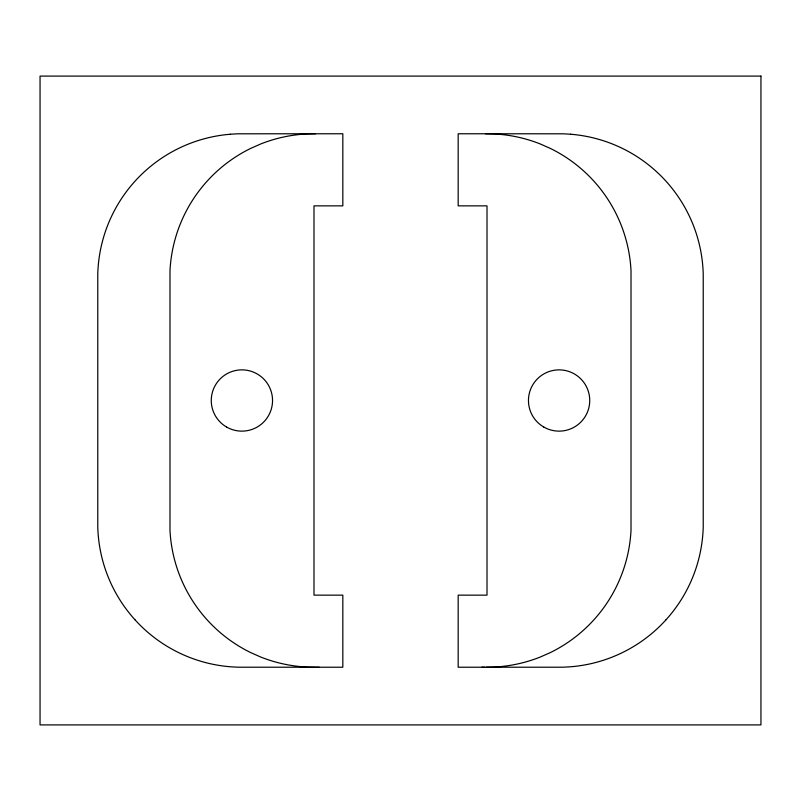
<?xml version="1.0" encoding="UTF-8"?>
<svg xmlns="http://www.w3.org/2000/svg" width="801" height="801" viewBox="0 0 801 801"><rect width="100%" height="100%" fill="white"/><g stroke="black" fill="none" stroke-linecap="round" stroke-linejoin="round"><path stroke-width="1.2" d="M230.348 134.228L236.495 133.867A118.969 118.969 0 0 1 239.129 133.797L342.828 133.767L342.828 205.857L313.992 205.857L313.992 595.143L342.828 595.143L342.828 667.233L239.129 667.203A119.039 119.039 0 0 1 236.495 667.133L230.348 666.772A144.24 144.24 0 0 1 134.918 619.714M486.217 667.233L492.855 667.113A144.19 144.19 0 0 0 540.264 657.04L550.397 652.555A144.19 144.19 0 0 0 629.916 542.147A149.537 149.537 0 0 0 631.008 530.392L631.008 270.608A149.577 149.577 0 0 0 629.926 258.853A144.21 144.21 0 0 0 550.407 148.455L540.274 143.97A144.21 144.21 0 0 0 492.855 133.887L485.476 133.767M315.524 133.767L308.145 133.887A144.19 144.19 0 0 0 260.736 143.96L250.603 148.445A144.19 144.19 0 0 0 171.084 258.853A149.577 149.577 0 0 0 169.992 270.608L169.992 530.392A149.537 149.537 0 0 0 171.074 542.147A144.21 144.21 0 0 0 250.593 652.545L260.725 657.03A144.21 144.21 0 0 0 308.145 667.113L315.524 667.233M316.255 667.233L319.209 667.233M481.791 667.233L484.745 667.233M570.652 134.228L564.505 133.867A118.969 118.969 0 0 0 561.871 133.797L458.172 133.767L458.172 205.857L487.008 205.857L487.008 595.143L458.172 595.143L458.172 667.233L561.871 667.203A119.039 119.039 0 0 0 564.505 667.133L570.652 666.772A144.24 144.24 0 0 0 666.082 619.714M230.348 134.238A144.19 144.19 0 0 0 105.051 232.55A144.851 144.851 0 0 0 97.772 273.952L97.772 527.048A144.851 144.851 0 0 0 105.041 568.45A143.98 143.98 0 0 0 134.928 619.714M570.652 134.238A144.19 144.19 0 0 1 695.949 232.55A144.851 144.851 0 0 1 703.228 273.952L703.228 527.048A144.851 144.851 0 0 1 695.959 568.45A143.98 143.98 0 0 1 666.072 619.714M760.95 76.095L40.05 76.095L40.05 724.905L760.95 724.905L760.95 76.095M226.583 427.033A30.638 30.638 0 0 0 272.54 400.5A30.638 30.638 0 0 0 226.583 373.967A30.638 30.638 0 0 0 226.583 427.033M543.779 427.033A30.638 30.638 0 0 0 589.736 400.5A30.638 30.638 0 0 0 543.779 373.967A30.638 30.638 0 0 0 543.779 427.033"/></g></svg>
